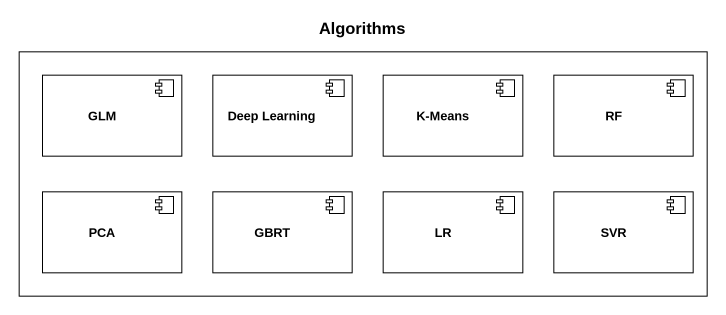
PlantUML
@startuml
title Algorithms
rectangle " " as rectangle1 {
  component GLM
  component "Deep Learning" as Deep_Learning
  component "K-Means" as K_Means
  component RF
  component PCA
  component GBRT
  component LR
  component SVR
}
@enduml
